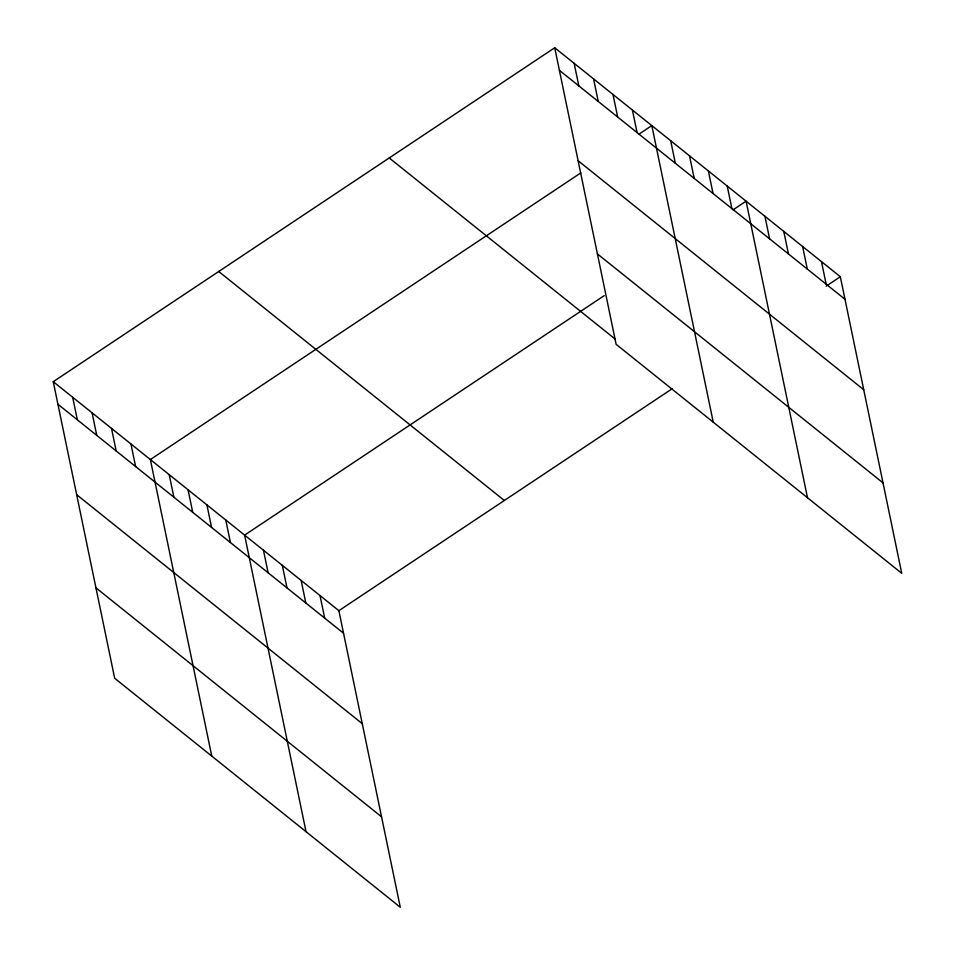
<?xml version="1.0" encoding="UTF-8"?>
<svg xmlns="http://www.w3.org/2000/svg" width="955" height="955" viewBox="0 0 955 955"><rect width="100%" height="100%" fill="white"/><g stroke="black" fill="none" stroke-linecap="round" stroke-linejoin="round"><path stroke-width="1.43" d="M53.253 381.69L338.87 610.687L400.276 907.25L114.672 678.253L53.253 381.69L554.724 47.75L840.328 276.747L901.747 573.31L616.13 344.313L554.724 47.75M580.903 172.831L150.365 459.546L211.771 756.121M638.823 134.261L651.823 125.606L713.242 422.17M604.24 295.632L244.611 535.122L306.03 831.686M733.082 209.837L746.082 201.171L807.5 497.746M338.87 610.687L672.416 388.566M826.147 286.19L840.328 276.747M559.391 70.312L845.008 299.297M578.121 160.726L863.726 389.724M597.412 253.899L883.029 482.884M389.234 157.957L614.972 338.93M218.731 271.495L504.347 500.48M57.921 404.252L343.537 633.237M76.651 494.678L362.267 723.663M95.942 587.838L381.558 816.823M821.479 261.622L826.159 284.184M802.63 246.509L807.309 269.071M783.78 231.397L788.448 253.958M764.931 216.284L769.599 238.846M727.233 186.058L731.9 208.62M708.383 170.945L713.051 193.507M689.534 155.832L694.201 178.394M670.685 140.719L675.352 163.281M632.401 110.04L637.081 132.59M612.991 94.461L617.658 117.023M593.568 78.895L598.236 101.445M574.146 63.317L578.814 85.878M320.009 595.574L324.688 618.124M301.159 580.461L305.839 603.011M282.31 565.348L286.989 587.898M263.461 550.235L268.128 572.785M225.762 519.998L230.43 542.559M206.913 504.885L211.58 527.447M188.063 489.772L192.731 512.334M169.214 474.659L173.882 497.221M130.942 443.98L135.61 466.529M111.52 428.401L116.188 450.963M92.098 412.835L96.765 435.396M72.676 397.268L77.343 419.818"/></g></svg>
